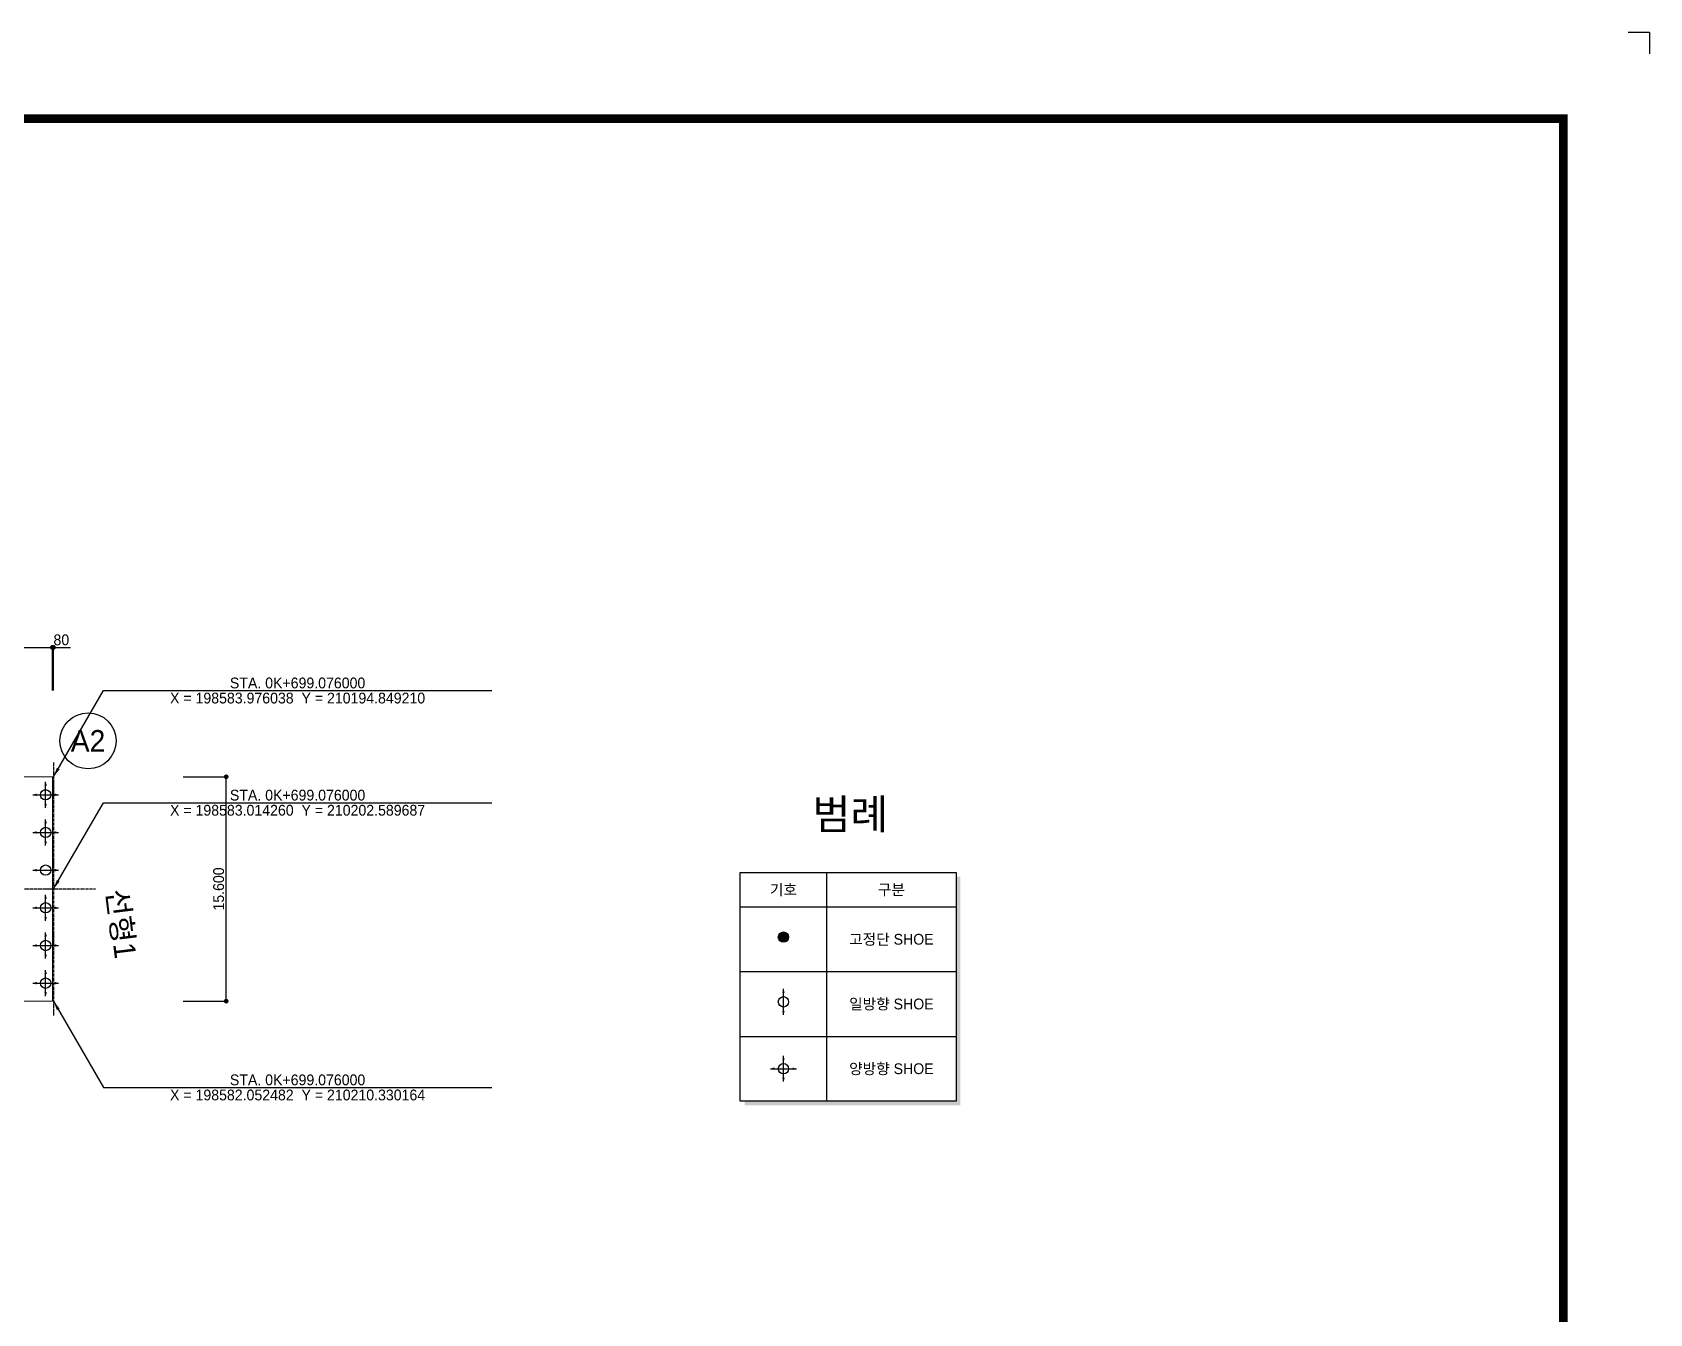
# Model space of a CAD drawing. Header units: metres. Extents: x 0 to 252300, y 0 to 178200.
# Drawn here: x 139895 to 252300, y 89100 to 178200 of the extents above; entities that cross this region are included whole.
import ezdxf
from ezdxf.enums import TextEntityAlignment as Align

# ---------------------------------------------------------------- set-up
doc = ezdxf.new("R2010")
doc.units = ezdxf.units.M
doc.header["$LTSCALE"] = 150
doc.header["$MEASUREMENT"] = 0
doc.linetypes.add('A-CENTR01', pattern=[2, 1.25, -0.25, 0.25, -0.25])
for name, color, linetype in [('CR-DIMT', 3, 'CONTINUOUS'), ('CS-CNTL', 1, 'A-CENTR01'), ('CS-CONC-LEAN', 3, 'CONTINUOUS'), ('CS-DIML', 1, 'CONTINUOUS'), ('CS-SYMB', 3, 'CONTINUOUS'), ('CS-TABL-LIN1', 4, 'CONTINUOUS'), ('CS-TABL-LIN2', 1, 'CONTINUOUS'), ('CS-TABL-TEX2', 3, 'CONTINUOUS'), ('CX-BORD', 3, 'CONTINUOUS'), ('CX-BORD-LIN1', 4, 'CONTINUOUS'), ('CX-BORD-LIN2', 3, 'CONTINUOUS'), ('CX-BORD-TEX2', 7, 'CONTINUOUS'), ('CX-BORD-TEX3', 6, 'CONTINUOUS'), ('CX-MISC', 2, 'CONTINUOUS'), ('CZ-TEX1', 6, 'CONTINUOUS'), ('CZ-TEX2', 3, 'CONTINUOUS')]:
    doc.layers.add(name, color=color, linetype=linetype)
doc.layers.add('CS-CONC-MAJR', color=4, linetype='CONTINUOUS', lineweight=0)
doc.styles.add('TB_TEXT', font='')
doc.styles.add('TB_WBTXT', font='')
doc.styles.add('TB_WMTXT', font='')
doc.styles.get('TB_TEXT').set_extended_font_data('Dotum')
doc.styles.get('TB_WBTXT').set_extended_font_data('Dotum')
doc.styles.get('TB_WMTXT').set_extended_font_data('Dotum')

# ---------------------------------------------------------------- blocks, each defined once
blk = doc.blocks.new('CXDIMDT2')
at = {"layer": 'CS-DIML', "const_width": 0.5}
blk.add_lwpolyline([(0.25, 0, 1), (-0.25, 0, 1)], format="xyb", close=True, dxfattribs=at)
blk = doc.blocks.new('CXBLKA1-KHC_C3')
at = {"layer": 'CX-BORD-LIN1', "const_width": 2}
blk.add_lwpolyline([(821, 20), (25, 20), (25, 574), (821, 574)], close=True, dxfattribs=at)
at = {"layer": 'CX-MISC'}
blk.add_line((836, 594), (841, 594), dxfattribs=at)
blk.add_lwpolyline([(836, 594), (841, 594), (841, 589)], dxfattribs=at)
at = {"layer": 'CX-BORD-LIN1', "style": 'TB_TEXT'}
for tag, height, p in [('TR_RNUM5', 3, (310.11, 52.64)), ('TR_RDAT5', 3.5, (342.5, 53)), ('TR_DGN5', 3.5, (476.12, 53)), ('TR_CHK5', 3.5, (516.12, 53)), ('TR_APP5', 3.5, (556.12, 53)), ('TR_RDAT4', 3.5, (342.5, 47)), ('TR_DGN4', 3.5, (476.12, 47)), ('TR_CHK4', 3.5, (516.12, 47)), ('TR_APP4', 3.5, (556.12, 47)), ('TR_RNUM4', 3, (310.11, 46.64)), ('TR_RNUM3', 3, (310.11, 40.64)), ('TR_RDAT3', 3.5, (342.5, 41)), ('TR_DGN3', 3.5, (476.12, 41)), ('TR_CHK3', 3.5, (516.12, 41)), ('TR_APP3', 3.5, (556.12, 41)), ('TR_RNUM2', 3, (310.11, 34.64)), ('TR_RDAT2', 3.5, (342.5, 35)), ('TR_DGN2', 3.5, (476.12, 35)), ('TR_CHK2', 3.5, (516.12, 35)), ('TR_APP2', 3.5, (556.12, 35)), ('TR_RNUM1', 3, (310.11, 28.64)), ('TR_RDAT1', 3.5, (342.5, 29)), ('TR_DGN1', 3.5, (476.12, 29)), ('TR_CHK1', 3.5, (516.12, 29)), ('TR_APP1', 3.5, (556.12, 29))]:
    blk.add_attdef(tag, text='', height=height, dxfattribs=at).set_placement(p, align=Align.MIDDLE_CENTER)
for tag, p in [('TR_RCON5', (367.3, 53)), ('TR_RCON4', (367.3, 47)), ('TR_RCON3', (367.3, 41)), ('TR_RCON2', (367.3, 35)), ('TR_RCON1', (367.3, 29))]:
    blk.add_attdef(tag, text='', height=3.5, dxfattribs=at).set_placement(p, align=Align.MIDDLE_LEFT)
at = {"layer": 'CX-BORD-LIN2', "style": 'TB_TEXT'}
blk.add_attdef('TD_VERSION', text='', height=3, rotation=90, dxfattribs=at).set_placement((825.5, 68.01), align=Align.MIDDLE_CENTER)
at = {"layer": 'CX-BORD-TEX2', "style": 'TB_WMTXT'}
for tag, height, p in [('TB_CNAME', 5, (40.34, 551.83)), ('TB_CSCOP', 4, (41.63, 543.83))]:
    blk.add_attdef(tag, text='', height=height, dxfattribs=at).set_placement(p, align=Align.BOTTOM_LEFT)
at = {"layer": 'CX-BORD-TEX2', "style": 'TB_WBTXT'}
for tag, height, p in [('TB_MTITIL', 10, (423, 553.33)), ('TB_STITL', 7, (423, 538.33))]:
    blk.add_attdef(tag, text='', height=height, dxfattribs=at).set_placement(p, align=Align.MIDDLE_CENTER)
at = {"layer": 'CX-BORD-TEX3', "style": 'TB_TEXT'}
for tag, height, p in [('TD_LNDST', 4.5, (240, 51.5)), ('TD_DSECT', 4.5, (630.5, 51.5)), ('TD_DDIST', 4.5, (679.5, 51.5)), ('TD_DNAME_TOP', 4.5, (780, 47.96)), ('TD_CSECT', 4.5, (630.5, 42.5)), ('TD_CDIST', 4.5, (679.5, 42.5)), ('TD_DNAME_MAIN', 4.5, (780, 41.47)), ('TD_CCOMP', 4.5, (240, 33.59)), ('TD_HSCAL', 4.5, (646.66, 33.75)), ('TD_VSCAL', 4.5, (681.86, 33.75)), ('TD_DNAME_BOT', 3, (780, 35.25)), ('TD_FIELD', 4.5, (205, 25.13)), ('TD_CSTEP', 4.5, (275.74, 25.13)), ('TD_DWGCODE', 4.5, (662, 24.79)), ('TD_DWGNO', 4.5, (780, 25))]:
    blk.add_attdef(tag, text='', height=height, dxfattribs=at).set_placement(p, align=Align.MIDDLE_CENTER)
for tag, height, width, p in [('TD_DCOMP', 4.5, 0.9, (240, 42.59)), ('TD_CNAME', 4.8, 0.78, (90, 27.6))]:
    blk.add_attdef(tag, text='', height=height, dxfattribs=dict(at, width=width)).set_placement(p, align=Align.MIDDLE_CENTER)

msp = doc.modelspace()

# ---------------------------------------------------------------- linework, layer by layer
at = {"layer": 'CS-CNTL'}
for p, q in [((141366, 127432), (141366, 109832)), ((98290, 118632), (144286, 118632))]:
    msp.add_line(p, q, dxfattribs=at)
at = {"layer": 'CS-CONC-LEAN'}
for p, q in [((140819, 124282), (140819, 126082)), ((139919, 125182), (141719, 125182)), ((139921, 122562), (141721, 122562)), ((140821, 121662), (140821, 123462)), ((139921, 119942), (141721, 119942)), ((140821, 116422), (140821, 118222)), ((139921, 117322), (141721, 117322)), ((139921, 114702), (141721, 114702)), ((140821, 113802), (140821, 115602)), ((140821, 111182), (140821, 112982)), ((139921, 112082), (141721, 112082)), ((192099, 109884), (192099, 111684)), ((192099, 105234), (192099, 107034)), ((191199, 106134), (192999, 106134))]:
    msp.add_line(p, q, dxfattribs=at)
at = {"layer": 'CS-CONC-LEAN', "const_width": 360}
msp.add_lwpolyline([(192279, 115284, 1), (191919, 115284, 1)], format="xyb", close=True, dxfattribs=at)
at = {"layer": 'CS-CONC-LEAN'}
for centre in [(140819, 125182), (140821, 122562), (140821, 119942), (140821, 117322), (140821, 114702), (192099, 115284), (140821, 112082), (192099, 110784), (192099, 106134)]:
    msp.add_circle(centre, 360, dxfattribs=at)
for points in [[(140819, 126082), (140729, 125812), (140819, 126082), (140909, 125812)], [(139919, 125182), (140189, 125092), (139919, 125182), (140189, 125272)], [(141719, 125182), (141449, 125092), (141719, 125182), (141449, 125272)], [(140819, 124282), (140729, 124552), (140819, 124282), (140909, 124552)], [(139921, 122562), (140191, 122472), (139921, 122562), (140191, 122652)], [(140821, 123462), (140731, 123192), (140821, 123462), (140911, 123192)], [(141721, 122562), (141451, 122472), (141721, 122562), (141451, 122652)], [(140821, 121662), (140731, 121932), (140821, 121662), (140911, 121932)], [(139921, 119942), (140191, 119852), (139921, 119942), (140191, 120032)], [(141721, 119942), (141451, 119852), (141721, 119942), (141451, 120032)], [(140821, 118222), (140731, 117952), (140821, 118222), (140911, 117952)], [(139921, 117322), (140191, 117232), (139921, 117322), (140191, 117412)], [(141721, 117322), (141451, 117232), (141721, 117322), (141451, 117412)], [(140821, 116422), (140731, 116692), (140821, 116422), (140911, 116692)], [(139921, 114702), (140191, 114612), (139921, 114702), (140191, 114792)], [(140821, 115602), (140731, 115332), (140821, 115602), (140911, 115332)], [(141721, 114702), (141451, 114612), (141721, 114702), (141451, 114792)], [(140821, 113802), (140731, 114072), (140821, 113802), (140911, 114072)], [(140821, 112982), (140731, 112712), (140821, 112982), (140911, 112712)], [(139921, 112082), (140191, 111992), (139921, 112082), (140191, 112172)], [(140821, 111182), (140731, 111452), (140821, 111182), (140911, 111452)], [(141721, 112082), (141451, 111992), (141721, 112082), (141451, 112172)], [(192099, 111684), (192009, 111414), (192099, 111684), (192189, 111414)], [(192099, 109884), (192009, 110154), (192099, 109884), (192189, 110154)], [(192099, 107034), (192009, 106764), (192099, 107034), (192189, 106764)], [(191199, 106134), (191469, 106044), (191199, 106134), (191469, 106224)], [(192999, 106134), (192729, 106044), (192999, 106134), (192729, 106224)], [(192099, 105234), (192009, 105504), (192099, 105234), (192189, 105504)]]:
    msp.add_solid(points, dxfattribs=at)
at = {"layer": 'CS-CONC-MAJR'}
for p, q in [((101290, 126432), (141286, 126432)), ((141286, 126432), (141286, 110832)), ((101290, 110832), (141286, 110832))]:
    msp.add_line(p, q, dxfattribs=at)
at = {"layer": 'CS-DIML'}
for p, q in [((101290, 135432), (141286, 135432)), ((141286, 132432), (141286, 135582)), ((141286, 135432), (142536, 135432)), ((141366, 132432), (141366, 135582)), ((141366, 126432), (144830, 132432)), ((144830, 132432), (171830, 132432)), ((150366, 126432), (153366, 126432)), ((153366, 110832), (153366, 126432)), ((141366, 118632), (144830, 124632)), ((144830, 124632), (171830, 124632)), ((141366, 110832), (144830, 104832)), ((150366, 110832), (153366, 110832)), ((144830, 104832), (171830, 104832))]:
    msp.add_line(p, q, dxfattribs=at)
for points in [[(141366, 126432), (141791, 126949), (141366, 126432), (141601, 127059)], [(141366, 118632), (141791, 119149), (141366, 118632), (141601, 119259)], [(141366, 110832), (141601, 110206), (141366, 110832), (141791, 110316)]]:
    msp.add_solid(points, dxfattribs=at)
at = {"layer": 'CS-TABL-LIN1'}
msp.add_line((189099, 117384), (204099, 117384), dxfattribs=at)
msp.add_lwpolyline([(189099, 119784), (204099, 119784), (204099, 103884), (189099, 103884)], close=True, dxfattribs=at)
for points in [[(204099, 119484), (204399, 119484), (204099, 103884), (204399, 103884)], [(189399, 103884), (204399, 103884), (189399, 103584), (204399, 103584)]]:
    msp.add_solid(points, dxfattribs=at)
at = {"layer": 'CS-TABL-LIN2'}
for p, q in [((195099, 119784), (195099, 103884)), ((189099, 112884), (204099, 112884)), ((189099, 108384), (204099, 108384))]:
    msp.add_line(p, q, dxfattribs=at)
at = {"layer": 'CZ-TEX2'}
msp.add_circle((143766, 128932), 1950, dxfattribs=at)

# ---------------------------------------------------------------- block references
at = {"layer": 'CS-SYMB', "xscale": 329.9999999999092, "yscale": 329.9999999999092, "zscale": 329.9999999999092, "rotation": 277.0828750000078}
for p in [(141286, 135432), (141286, 135432), (141366, 135432), (153366, 126432), (153366, 110832)]:
    msp.add_blockref('CXDIMDT2', p, dxfattribs=at)
at = {"layer": 'CX-BORD', "linetype": 'ByBlock', "xscale": 300, "yscale": 300, "zscale": 300}
msp.add_blockref('CXBLKA1-KHC_C3', (0, 0), dxfattribs=at)

# ---------------------------------------------------------------- texts
at = {"layer": 'CR-DIMT', "style": 'TB_TEXT'}
for s, p in [('80', (141911, 135582)), ('STA. 0K+699.076000', (158330, 132582)), ('X = 198583.976038  Y = 210194.849210', (158330, 131532)), ('STA. 0K+699.076000', (158330, 124782)), ('X = 198583.014260  Y = 210202.589687', (158330, 123732)), ('STA. 0K+699.076000', (158330, 104982)), ('X = 198582.052482  Y = 210210.330164', (158330, 103932))]:
    msp.add_text(s, height=750, dxfattribs=at).set_placement(p, align=Align.CENTER)
msp.add_text('15.600', height=750, rotation=90, dxfattribs=at).set_placement((153216, 118632), align=Align.CENTER)
at = {"layer": 'CS-TABL-TEX2', "style": 'TB_TEXT'}
for s, p in [('기호', (192099, 118209)), ('구분', (199599, 118209)), ('고정단 SHOE', (199599, 114759)), ('일방향 SHOE', (199599, 110259)), ('양방향 SHOE', (199599, 105759))]:
    msp.add_text(s, height=750, dxfattribs=at).set_placement(p, align=Align.CENTER)
at = {"layer": 'CZ-TEX1', "style": 'TB_TEXT'}
msp.add_text('범례', height=2100, dxfattribs=at).set_placement((196749, 122784), align=Align.CENTER)
at = {"layer": 'CZ-TEX2', "style": 'TB_TEXT'}
msp.add_text('A2', height=1500, dxfattribs=at).set_placement((143766, 128182), align=Align.CENTER)
msp.add_text('선형1', height=1500, rotation=277.08288, dxfattribs=at).set_placement((145042, 118540))

doc.saveas('drawing.dxf')
